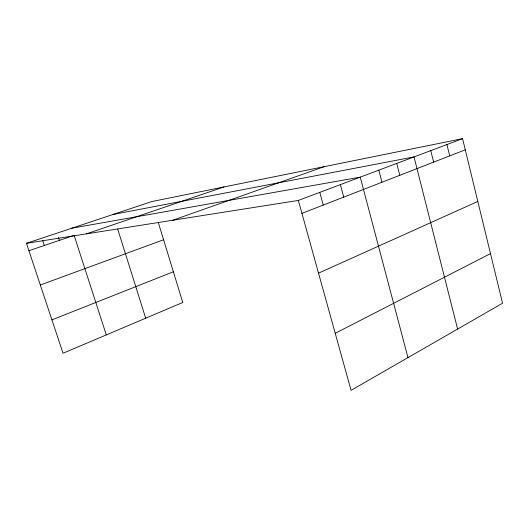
<?xml version="1.0" encoding="UTF-8"?>
<svg xmlns="http://www.w3.org/2000/svg" width="529" height="529" viewBox="0 0 529 529"><rect width="100%" height="100%" fill="white"/><g stroke="black" fill="none" stroke-linecap="round" stroke-linejoin="round"><path stroke-width="0.79" d="M335.227 333.296L490.489 253.603M318.531 273.149L477.819 201.456M51.928 319.86L173.38 271.774M301.933 213.379L465.269 149.826M298.343 200.431L462.558 138.658L502.55 303.223L351.064 390.342L298.343 200.431L26.45 243.32L63.037 353.24L182.769 302.469L158.29 222.464M40.323 284.999L163.58 239.763M172.844 220.223L324.178 166.668M86.419 233.858L223.959 186.949M28.91 250.706L73.359 235.63M26.45 243.32L151.889 201.536L462.558 138.658M113.094 214.457L414.028 156.915L457.611 329.064M71.825 228.204L360.236 177.149L407.965 357.617M42.637 240.358L44.324 245.476M58.448 237.475L59.393 240.371M74.139 235.372L106.289 334.897M117.703 229.123L145.687 318.187M319.774 192.371L323.245 205.087M340.385 184.614L343.744 197.112M378.804 170.159L381.951 182.247M396.724 163.421L399.779 175.311M430.751 150.62L433.628 162.138M446.919 144.543L449.71 155.876"/></g></svg>
